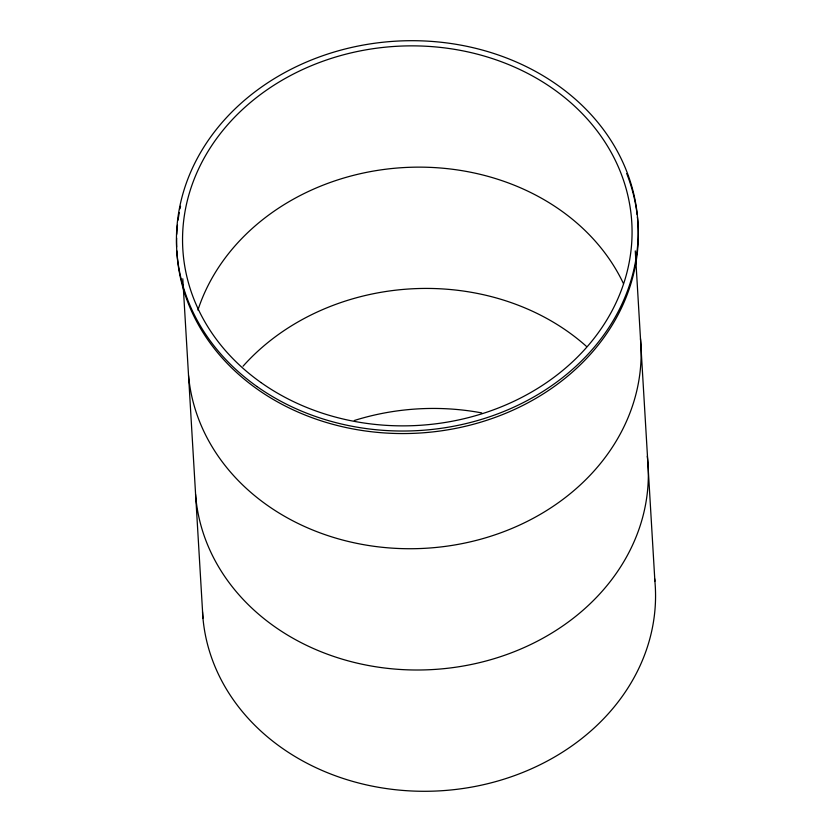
<?xml version="1.0" encoding="UTF-8"?>
<svg xmlns="http://www.w3.org/2000/svg" width="832" height="832" viewBox="0 0 832 832"><rect width="100%" height="100%" fill="white"/><g stroke="black" fill="none" stroke-linecap="round" stroke-linejoin="round"><path stroke-width="1.25" d="M635.274 250.921L654.898 581.266M182.79 278.782L202.956 618.155M654.649 578.729A226.741 191.443 -3.4 0 1 443.934 790.577A226.741 191.443 -3.4 0 1 202.509 611.79M647.296 456.175A226.741 191.443 -3.4 0 1 439.743 669.053A226.741 191.443 -3.4 0 1 195.541 494.333M640.484 338.697A226.741 191.443 -3.4 0 1 431.787 547.841A226.741 191.443 -3.4 0 1 188.542 375.586M197.912 310.097A224.879 189.873 -3.4 0 1 402.522 167.648A224.879 189.873 -3.4 0 1 623.48 283.639M354.297 420.503A224.879 189.873 -3.4 0 1 481.749 412.911M243.048 366.215A224.879 189.873 -3.4 0 1 586.238 346.195M637.416 217.079A230.994 195.031 -3.4 0 1 422.812 432.827A230.994 195.031 -3.4 0 1 176.81 250.858M176.654 247.042A230.994 195.031 -3.4 0 1 176.634 238.087M176.779 234.229A230.994 195.031 -3.4 0 1 177.466 225.254M178.079 220.137A230.994 195.031 -3.4 0 1 179.286 212.534M180.014 208.759A230.994 195.031 -3.4 0 1 180.544 206.263M626.714 173.534A230.994 195.031 -3.4 0 1 637.125 214.562M260.957 382.533A224.879 189.873 -3.4 0 0 628.212 267.145A224.879 189.873 -3.4 0 0 332.758 57.918A224.879 189.873 -3.4 0 0 260.957 382.533M256.974 386.516A230.994 195.031 -3.4 0 0 634.223 267.987A230.994 195.031 -3.4 0 0 330.73 53.082A230.994 195.031 -3.4 0 0 256.974 386.516"/></g></svg>
